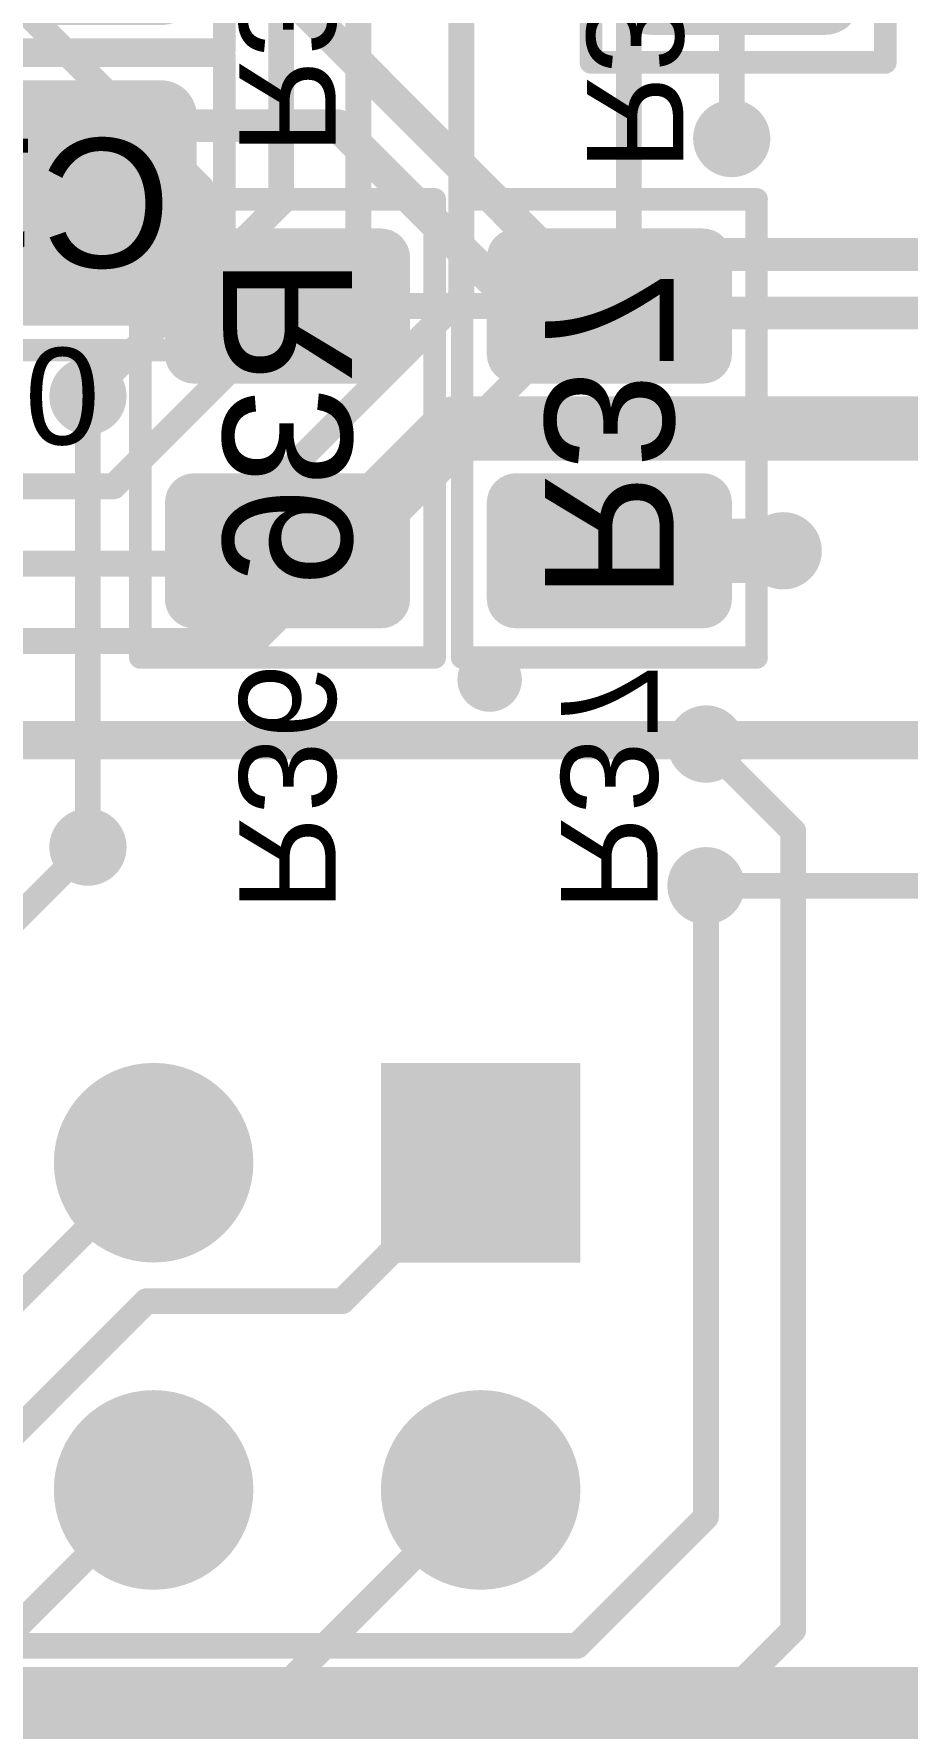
# Model space of a CAD drawing. Header units: inches. Extents: x -3 to 191, y -18 to 93.
# Drawn here: x 62.28 to 69.06, y 3.66 to 16.81 of the extents above; entities that cross this region are included whole.
import ezdxf

# ---------------------------------------------------------------- set-up
doc = ezdxf.new("R2010")
doc.units = ezdxf.units.IN
for name, color, linetype in [('Bottom Layer', 5, 'Continuous'), ('Bottom Overlay', 54, 'Continuous'), ('Bottom Paste', 16, 'Continuous'), ('Bottom Solder', 6, 'Continuous'), ('GND 1', 90, 'Continuous'), ('GND 2', 156, 'Continuous'), ('Mechanical 13', 56, 'Continuous'), ('Multi-Layer', 9, 'Continuous'), ('Pad Holes', 156, 'Continuous'), ('PWR', 16, 'Continuous'), ('Signal L4', 76, 'Continuous'), ('Top 3D Body', 56, 'Continuous'), ('Top Assembly', 216, 'Continuous'), ('Top Courtyard', 56, 'Continuous'), ('Top Layer', 1, 'Continuous'), ('Top Overlay', 2, 'Continuous'), ('Top Paste', 8, 'Continuous'), ('Top Solder', 216, 'Continuous'), ('Via Holes', 16, 'Continuous')]:
    doc.layers.add(name, color=color, linetype=linetype)
doc.styles.add('Arial', font='', dxfattribs={"height": 0.2})
doc.styles.get('Arial').set_extended_font_data('Arial')

# ---------------------------------------------------------------- blocks, each defined once
blk = doc.blocks.new('RES_0805_B_279')
at = {"layer": 'Bottom Layer'}
h = blk.add_hatch(color=5, dxfattribs=at)
edge = h.paths.add_edge_path()
edge.add_arc((-1.325, 0.725), 0.125, 90, 180)
edge.add_line((-1.45, 0.725), (-1.45, -0.725))
edge.add_arc((-1.325, -0.725), 0.125, 180, 270)
edge.add_line((-1.325, -0.85), (-0.575, -0.85))
edge.add_arc((-0.575, -0.725), 0.125, 270, 360)
edge.add_line((-0.45, -0.725), (-0.45, 0.725))
edge.add_arc((-0.575, 0.725), 0.125, 0, 90)
edge.add_line((-0.575, 0.85), (-1.325, 0.85))
h = blk.add_hatch(color=5, dxfattribs=at)
edge = h.paths.add_edge_path()
edge.add_arc((0.575, 0.725), 0.125, 90, 180)
edge.add_line((0.45, 0.725), (0.45, -0.725))
edge.add_arc((0.575, -0.725), 0.125, 180, 270)
edge.add_line((0.575, -0.85), (1.325, -0.85))
edge.add_arc((1.325, -0.725), 0.125, 270, 360)
edge.add_line((1.45, -0.725), (1.45, 0.725))
edge.add_arc((1.325, 0.725), 0.125, 0, 90)
edge.add_line((1.325, 0.85), (0.575, 0.85))
at = {"layer": 'Bottom Paste'}
h = blk.add_hatch(color=16, dxfattribs=at)
edge = h.paths.add_edge_path()
edge.add_arc((-1.325, 0.725), 0.125, 90, 180)
edge.add_line((-1.45, 0.725), (-1.45, -0.725))
edge.add_arc((-1.325, -0.725), 0.125, 180, 270)
edge.add_line((-1.325, -0.85), (-0.575, -0.85))
edge.add_arc((-0.575, -0.725), 0.125, 270, 360)
edge.add_line((-0.45, -0.725), (-0.45, 0.725))
edge.add_arc((-0.575, 0.725), 0.125, 0, 90)
edge.add_line((-0.575, 0.85), (-1.325, 0.85))
h = blk.add_hatch(color=16, dxfattribs=at)
edge = h.paths.add_edge_path()
edge.add_arc((0.575, 0.725), 0.125, 90, 180)
edge.add_line((0.45, 0.725), (0.45, -0.725))
edge.add_arc((0.575, -0.725), 0.125, 180, 270)
edge.add_line((0.575, -0.85), (1.325, -0.85))
edge.add_arc((1.325, -0.725), 0.125, 270, 360)
edge.add_line((1.45, -0.725), (1.45, 0.725))
edge.add_arc((1.325, 0.725), 0.125, 0, 90)
edge.add_line((1.325, 0.85), (0.575, 0.85))
at = {"layer": 'Bottom Solder'}
h = blk.add_hatch(color=6, dxfattribs=at)
edge = h.paths.add_edge_path()
edge.add_arc((-1.325, 0.725), 0.227, 90, 180)
edge.add_line((-1.552, 0.725), (-1.552, -0.725))
edge.add_arc((-1.325, -0.725), 0.227, 180, 270)
edge.add_line((-1.325, -0.952), (-0.575, -0.952))
edge.add_arc((-0.575, -0.725), 0.227, 270, 360)
edge.add_line((-0.348, -0.725), (-0.348, 0.725))
edge.add_arc((-0.575, 0.725), 0.227, 0, 90)
edge.add_line((-0.575, 0.952), (-1.325, 0.952))
h = blk.add_hatch(color=6, dxfattribs=at)
edge = h.paths.add_edge_path()
edge.add_arc((0.575, 0.725), 0.227, 90, 180)
edge.add_line((0.348, 0.725), (0.348, -0.725))
edge.add_arc((0.575, -0.725), 0.227, 180, 270)
edge.add_line((0.575, -0.952), (1.325, -0.952))
edge.add_arc((1.325, -0.725), 0.227, 270, 360)
edge.add_line((1.552, -0.725), (1.552, 0.725))
edge.add_arc((1.325, 0.725), 0.227, 0, 90)
edge.add_line((1.325, 0.952), (0.575, 0.952))
at = {"layer": 'Mechanical 13'}
for points in [[(-1.778, 1.143, 0.175, 0.175, 0), (-1.778, -1.143, 0.175, 0.175, 0)], [(-1.778, 1.143, 0.175, 0.175, 0), (1.778, 1.143, 0.175, 0.175, 0)], [(1.778, 1.143, 0.175, 0.175, 0), (1.778, -1.143, 0.175, 0.175, 0)], [(-1.778, -1.143, 0.175, 0.175, 0), (1.778, -1.143, 0.175, 0.175, 0)]]:
    blk.add_lwpolyline(points, format="xyseb", dxfattribs=at)
for points in [[(-1.822, 1.143, 0.0875, 0.0875, 1), (-1.734, 1.143, 0.0875, 0.0875, 1)], [(-1.822, 1.143, 0.0875, 0.0875, 1), (-1.734, 1.143, 0.0875, 0.0875, 1)], [(1.734, 1.143, 0.0875, 0.0875, 1), (1.822, 1.143, 0.0875, 0.0875, 1)], [(1.734, 1.143, 0.0875, 0.0875, 1), (1.822, 1.143, 0.0875, 0.0875, 1)], [(-1.822, -1.143, 0.0875, 0.0875, 1), (-1.734, -1.143, 0.0875, 0.0875, 1)], [(-1.822, -1.143, 0.0875, 0.0875, 1), (-1.734, -1.143, 0.0875, 0.0875, 1)], [(1.734, -1.143, 0.0875, 0.0875, 1), (1.822, -1.143, 0.0875, 0.0875, 1)], [(1.734, -1.143, 0.0875, 0.0875, 1), (1.822, -1.143, 0.0875, 0.0875, 1)]]:
    blk.add_lwpolyline(points, format="xyseb", close=True, dxfattribs=at)
at = {"layer": 'Mechanical 13', "style": 'Arial', "text_generation_flag": 2}
blk.add_text('R37', height=1, rotation=180, dxfattribs=at).set_placement((-1.333, 0.5))
blk = doc.blocks.new('RES_0805_B_280')
at = {"layer": 'Bottom Layer'}
h = blk.add_hatch(color=5, dxfattribs=at)
edge = h.paths.add_edge_path()
edge.add_arc((-1.325, 0.725), 0.125, 90, 180)
edge.add_line((-1.45, 0.725), (-1.45, -0.725))
edge.add_arc((-1.325, -0.725), 0.125, 180, 270)
edge.add_line((-1.325, -0.85), (-0.575, -0.85))
edge.add_arc((-0.575, -0.725), 0.125, 270, 360)
edge.add_line((-0.45, -0.725), (-0.45, 0.725))
edge.add_arc((-0.575, 0.725), 0.125, 0, 90)
edge.add_line((-0.575, 0.85), (-1.325, 0.85))
h = blk.add_hatch(color=5, dxfattribs=at)
edge = h.paths.add_edge_path()
edge.add_arc((0.575, 0.725), 0.125, 90, 180)
edge.add_line((0.45, 0.725), (0.45, -0.725))
edge.add_arc((0.575, -0.725), 0.125, 180, 270)
edge.add_line((0.575, -0.85), (1.325, -0.85))
edge.add_arc((1.325, -0.725), 0.125, 270, 360)
edge.add_line((1.45, -0.725), (1.45, 0.725))
edge.add_arc((1.325, 0.725), 0.125, 0, 90)
edge.add_line((1.325, 0.85), (0.575, 0.85))
at = {"layer": 'Bottom Paste'}
h = blk.add_hatch(color=16, dxfattribs=at)
edge = h.paths.add_edge_path()
edge.add_arc((-1.325, 0.725), 0.125, 90, 180)
edge.add_line((-1.45, 0.725), (-1.45, -0.725))
edge.add_arc((-1.325, -0.725), 0.125, 180, 270)
edge.add_line((-1.325, -0.85), (-0.575, -0.85))
edge.add_arc((-0.575, -0.725), 0.125, 270, 360)
edge.add_line((-0.45, -0.725), (-0.45, 0.725))
edge.add_arc((-0.575, 0.725), 0.125, 0, 90)
edge.add_line((-0.575, 0.85), (-1.325, 0.85))
h = blk.add_hatch(color=16, dxfattribs=at)
edge = h.paths.add_edge_path()
edge.add_arc((0.575, 0.725), 0.125, 90, 180)
edge.add_line((0.45, 0.725), (0.45, -0.725))
edge.add_arc((0.575, -0.725), 0.125, 180, 270)
edge.add_line((0.575, -0.85), (1.325, -0.85))
edge.add_arc((1.325, -0.725), 0.125, 270, 360)
edge.add_line((1.45, -0.725), (1.45, 0.725))
edge.add_arc((1.325, 0.725), 0.125, 0, 90)
edge.add_line((1.325, 0.85), (0.575, 0.85))
at = {"layer": 'Bottom Solder'}
h = blk.add_hatch(color=6, dxfattribs=at)
edge = h.paths.add_edge_path()
edge.add_arc((-1.325, 0.725), 0.227, 90, 180)
edge.add_line((-1.552, 0.725), (-1.552, -0.725))
edge.add_arc((-1.325, -0.725), 0.227, 180, 270)
edge.add_line((-1.325, -0.952), (-0.575, -0.952))
edge.add_arc((-0.575, -0.725), 0.227, 270, 360)
edge.add_line((-0.348, -0.725), (-0.348, 0.725))
edge.add_arc((-0.575, 0.725), 0.227, 0, 90)
edge.add_line((-0.575, 0.952), (-1.325, 0.952))
h = blk.add_hatch(color=6, dxfattribs=at)
edge = h.paths.add_edge_path()
edge.add_arc((0.575, 0.725), 0.227, 90, 180)
edge.add_line((0.348, 0.725), (0.348, -0.725))
edge.add_arc((0.575, -0.725), 0.227, 180, 270)
edge.add_line((0.575, -0.952), (1.325, -0.952))
edge.add_arc((1.325, -0.725), 0.227, 270, 360)
edge.add_line((1.552, -0.725), (1.552, 0.725))
edge.add_arc((1.325, 0.725), 0.227, 0, 90)
edge.add_line((1.325, 0.952), (0.575, 0.952))
at = {"layer": 'Mechanical 13'}
for points in [[(-1.778, -1.143, 0.175, 0.175, 0), (-1.778, 1.143, 0.175, 0.175, 0)], [(1.778, 1.143, 0.175, 0.175, 0), (-1.778, 1.143, 0.175, 0.175, 0)], [(1.778, -1.143, 0.175, 0.175, 0), (1.778, 1.143, 0.175, 0.175, 0)], [(1.778, -1.143, 0.175, 0.175, 0), (-1.778, -1.143, 0.175, 0.175, 0)]]:
    blk.add_lwpolyline(points, format="xyseb", dxfattribs=at)
for points in [[(-1.822, 1.143, 0.0875, 0.0875, 1), (-1.734, 1.143, 0.0875, 0.0875, 1)], [(-1.822, 1.143, 0.0875, 0.0875, 1), (-1.734, 1.143, 0.0875, 0.0875, 1)], [(1.734, 1.143, 0.0875, 0.0875, 1), (1.822, 1.143, 0.0875, 0.0875, 1)], [(1.734, 1.143, 0.0875, 0.0875, 1), (1.822, 1.143, 0.0875, 0.0875, 1)], [(-1.822, -1.143, 0.0875, 0.0875, 1), (-1.734, -1.143, 0.0875, 0.0875, 1)], [(-1.822, -1.143, 0.0875, 0.0875, 1), (-1.734, -1.143, 0.0875, 0.0875, 1)], [(1.734, -1.143, 0.0875, 0.0875, 1), (1.822, -1.143, 0.0875, 0.0875, 1)], [(1.734, -1.143, 0.0875, 0.0875, 1), (1.822, -1.143, 0.0875, 0.0875, 1)]]:
    blk.add_lwpolyline(points, format="xyseb", close=True, dxfattribs=at)
at = {"layer": 'Mechanical 13', "style": 'Arial', "text_generation_flag": 2}
blk.add_text('R36', height=1, rotation=-180, dxfattribs=at).set_placement((-1.333, 0.5))
blk = doc.blocks.new('FP_SBH11_PBPC_D08_ST_BK_MFG_319')
at = {"layer": 'Bottom Layer'}
h = blk.add_hatch(color=5, dxfattribs=at)
edge = h.paths.add_edge_path()
edge.add_arc((-8.89, 1.12), 0.775, 0, 360)
h = blk.add_hatch(color=5, dxfattribs=at)
edge = h.paths.add_edge_path()
edge.add_arc((-6.35, 1.12), 0.775, 0, 360)
blk.add_hatch(color=5, dxfattribs=at).paths.add_polyline_path([(-9.665, -0.645), (-8.115, -0.645), (-8.115, -2.195), (-9.665, -2.195)])
h = blk.add_hatch(color=5, dxfattribs=at)
edge = h.paths.add_edge_path()
edge.add_arc((-6.35, -1.42), 0.775, 0, 360)
at = {"layer": 'Bottom Solder'}
h = blk.add_hatch(color=6, dxfattribs=at)
edge = h.paths.add_edge_path()
edge.add_arc((-8.89, 1.12), 0.775, 0, 360)
h = blk.add_hatch(color=6, dxfattribs=at)
edge = h.paths.add_edge_path()
edge.add_arc((-6.35, 1.12), 0.775, 0, 360)
blk.add_hatch(color=6, dxfattribs=at).paths.add_polyline_path([(-9.665, -0.645), (-8.115, -0.645), (-8.115, -2.195), (-9.665, -2.195)])
h = blk.add_hatch(color=6, dxfattribs=at)
edge = h.paths.add_edge_path()
edge.add_arc((-6.35, -1.42), 0.775, 0, 360)
at = {"layer": 'GND 1'}
h = blk.add_hatch(color=90, dxfattribs=at)
edge = h.paths.add_edge_path()
edge.add_arc((-8.89, 1.12), 0.775, 0, 360)
h = blk.add_hatch(color=90, dxfattribs=at)
edge = h.paths.add_edge_path()
edge.add_arc((-6.35, 1.12), 0.775, 0, 360)
blk.add_hatch(color=90, dxfattribs=at).paths.add_polyline_path([(-9.665, -0.645), (-8.115, -0.645), (-8.115, -2.195), (-9.665, -2.195)])
h = blk.add_hatch(color=90, dxfattribs=at)
edge = h.paths.add_edge_path()
edge.add_arc((-6.35, -1.42), 0.775, 0, 360)
at = {"layer": 'GND 2'}
h = blk.add_hatch(color=156, dxfattribs=at)
edge = h.paths.add_edge_path()
edge.add_arc((-8.89, 1.12), 0.775, 0, 360)
h = blk.add_hatch(color=156, dxfattribs=at)
edge = h.paths.add_edge_path()
edge.add_arc((-6.35, 1.12), 0.775, 0, 360)
blk.add_hatch(color=156, dxfattribs=at).paths.add_polyline_path([(-9.665, -0.645), (-8.115, -0.645), (-8.115, -2.195), (-9.665, -2.195)])
h = blk.add_hatch(color=156, dxfattribs=at)
edge = h.paths.add_edge_path()
edge.add_arc((-6.35, -1.42), 0.775, 0, 360)
at = {"layer": 'Multi-Layer'}
h = blk.add_hatch(color=9, dxfattribs=at)
edge = h.paths.add_edge_path()
edge.add_arc((-8.89, 1.12), 0.775, 0, 360)
h = blk.add_hatch(color=9, dxfattribs=at)
edge = h.paths.add_edge_path()
edge.add_arc((-6.35, 1.12), 0.775, 0, 360)
blk.add_hatch(color=9, dxfattribs=at).paths.add_polyline_path([(-9.665, -0.645), (-8.115, -0.645), (-8.115, -2.195), (-9.665, -2.195)])
h = blk.add_hatch(color=9, dxfattribs=at)
edge = h.paths.add_edge_path()
edge.add_arc((-6.35, -1.42), 0.775, 0, 360)
at = {"layer": 'Pad Holes'}
h = blk.add_hatch(color=7, dxfattribs=at)
edge = h.paths.add_edge_path()
edge.add_arc((-8.89, 1.12), 0.5, 0, 360)
h = blk.add_hatch(color=7, dxfattribs=at)
edge = h.paths.add_edge_path()
edge.add_arc((-6.35, 1.12), 0.5, 0, 360)
h = blk.add_hatch(color=7, dxfattribs=at)
edge = h.paths.add_edge_path()
edge.add_arc((-8.89, -1.42), 0.5, 0, 360)
h = blk.add_hatch(color=7, dxfattribs=at)
edge = h.paths.add_edge_path()
edge.add_arc((-6.35, -1.42), 0.5, 0, 360)
at = {"layer": 'PWR'}
h = blk.add_hatch(color=16, dxfattribs=at)
edge = h.paths.add_edge_path()
edge.add_arc((-8.89, 1.12), 0.775, 0, 360)
h = blk.add_hatch(color=16, dxfattribs=at)
edge = h.paths.add_edge_path()
edge.add_arc((-6.35, 1.12), 0.775, 0, 360)
blk.add_hatch(color=16, dxfattribs=at).paths.add_polyline_path([(-9.665, -0.645), (-8.115, -0.645), (-8.115, -2.195), (-9.665, -2.195)])
h = blk.add_hatch(color=16, dxfattribs=at)
edge = h.paths.add_edge_path()
edge.add_arc((-6.35, -1.42), 0.775, 0, 360)
at = {"layer": 'Signal L4'}
h = blk.add_hatch(color=76, dxfattribs=at)
edge = h.paths.add_edge_path()
edge.add_arc((-8.89, 1.12), 0.775, 0, 360)
h = blk.add_hatch(color=76, dxfattribs=at)
edge = h.paths.add_edge_path()
edge.add_arc((-6.35, 1.12), 0.775, 0, 360)
blk.add_hatch(color=76, dxfattribs=at).paths.add_polyline_path([(-9.665, -0.645), (-8.115, -0.645), (-8.115, -2.195), (-9.665, -2.195)])
h = blk.add_hatch(color=76, dxfattribs=at)
edge = h.paths.add_edge_path()
edge.add_arc((-6.35, -1.42), 0.775, 0, 360)
at = {"layer": 'Top Layer'}
h = blk.add_hatch(color=1, dxfattribs=at)
edge = h.paths.add_edge_path()
edge.add_arc((-8.89, 1.12), 0.775, 0, 360)
h = blk.add_hatch(color=1, dxfattribs=at)
edge = h.paths.add_edge_path()
edge.add_arc((-6.35, 1.12), 0.775, 0, 360)
blk.add_hatch(color=1, dxfattribs=at).paths.add_polyline_path([(-9.665, -0.645), (-8.115, -0.645), (-8.115, -2.195), (-9.665, -2.195)])
h = blk.add_hatch(color=1, dxfattribs=at)
edge = h.paths.add_edge_path()
edge.add_arc((-6.35, -1.42), 0.775, 0, 360)
at = {"layer": 'Top Solder'}
h = blk.add_hatch(color=216, dxfattribs=at)
edge = h.paths.add_edge_path()
edge.add_arc((-8.89, 1.12), 0.775, 0, 360)
h = blk.add_hatch(color=216, dxfattribs=at)
edge = h.paths.add_edge_path()
edge.add_arc((-6.35, 1.12), 0.775, 0, 360)
blk.add_hatch(color=216, dxfattribs=at).paths.add_polyline_path([(-9.665, -0.645), (-8.115, -0.645), (-8.115, -2.195), (-9.665, -2.195)])
h = blk.add_hatch(color=216, dxfattribs=at)
edge = h.paths.add_edge_path()
edge.add_arc((-6.35, -1.42), 0.775, 0, 360)
at = {"layer": 'Top 3D Body'}
blk.add_lwpolyline([(14.01, -4.65, 0.2, 0.2, 0), (-14.01, -4.65, 0.2, 0.2, 0)], format="xyseb", dxfattribs=at)
at = {"layer": 'Top Assembly'}
blk.add_lwpolyline([(14.11, -4.75, 0.2, 0.2, 0), (-14.11, -4.75, 0.2, 0.2, 0)], format="xyseb", dxfattribs=at)
at = {"layer": 'Top Courtyard'}
blk.add_lwpolyline([(14.11, -4.75, 0.2, 0.2, 0), (-14.11, -4.75, 0.2, 0.2, 0)], format="xyseb", dxfattribs=at)
at = {"layer": 'Top Overlay'}
blk.add_lwpolyline([(14.01, -4.65, 0.2, 0.2, 0), (-14.01, -4.65, 0.2, 0.2, 0)], format="xyseb", dxfattribs=at)
for points in [[(-8.835, -5.17, 0.25, 0.25, 1), (-9.085, -5.17, 0.25, 0.25, 1)], [(-9.148, -5.17, 0.125, 0.125, 1), (-9.023, -5.17, 0.125, 0.125, 1)], [(-8.897, -5.17, 0.125, 0.125, 1), (-8.772, -5.17, 0.125, 0.125, 1)]]:
    blk.add_lwpolyline(points, format="xyseb", close=True, dxfattribs=at)
blk = doc.blocks.new('CAP_0805_358')
at = {"layer": 'Top Layer'}
h = blk.add_hatch(color=1, dxfattribs=at)
edge = h.paths.add_edge_path()
edge.add_arc((-1.668, 0.675), 0.175, 90, 180)
edge.add_line((-1.843, 0.675), (-1.843, -0.675))
edge.add_arc((-1.668, -0.675), 0.175, 180, 270)
edge.add_line((-1.668, -0.85), (-0.618, -0.85))
edge.add_arc((-0.618, -0.675), 0.175, 270, 360)
edge.add_line((-0.443, -0.675), (-0.443, 0.675))
edge.add_arc((-0.618, 0.675), 0.175, 0, 90)
edge.add_line((-0.618, 0.85), (-1.668, 0.85))
h = blk.add_hatch(color=1, dxfattribs=at)
edge = h.paths.add_edge_path()
edge.add_arc((0.618, 0.675), 0.175, 90, 180)
edge.add_line((0.443, 0.675), (0.443, -0.675))
edge.add_arc((0.618, -0.675), 0.175, 180, 270)
edge.add_line((0.618, -0.85), (1.668, -0.85))
edge.add_arc((1.668, -0.675), 0.175, 270, 360)
edge.add_line((1.843, -0.675), (1.843, 0.675))
edge.add_arc((1.668, 0.675), 0.175, 0, 90)
edge.add_line((1.668, 0.85), (0.618, 0.85))
at = {"layer": 'Top Paste'}
h = blk.add_hatch(color=8, dxfattribs=at)
edge = h.paths.add_edge_path()
edge.add_arc((-1.668, 0.675), 0.175, 90, 180)
edge.add_line((-1.843, 0.675), (-1.843, -0.675))
edge.add_arc((-1.668, -0.675), 0.175, 180, 270)
edge.add_line((-1.668, -0.85), (-0.618, -0.85))
edge.add_arc((-0.618, -0.675), 0.175, 270, 360)
edge.add_line((-0.443, -0.675), (-0.443, 0.675))
edge.add_arc((-0.618, 0.675), 0.175, 0, 90)
edge.add_line((-0.618, 0.85), (-1.668, 0.85))
h = blk.add_hatch(color=8, dxfattribs=at)
edge = h.paths.add_edge_path()
edge.add_arc((0.618, 0.675), 0.175, 90, 180)
edge.add_line((0.443, 0.675), (0.443, -0.675))
edge.add_arc((0.618, -0.675), 0.175, 180, 270)
edge.add_line((0.618, -0.85), (1.668, -0.85))
edge.add_arc((1.668, -0.675), 0.175, 270, 360)
edge.add_line((1.843, -0.675), (1.843, 0.675))
edge.add_arc((1.668, 0.675), 0.175, 0, 90)
edge.add_line((1.668, 0.85), (0.618, 0.85))
at = {"layer": 'Top Solder'}
h = blk.add_hatch(color=216, dxfattribs=at)
edge = h.paths.add_edge_path()
edge.add_arc((-1.668, 0.675), 0.277, 90, 180)
edge.add_line((-1.945, 0.675), (-1.945, -0.675))
edge.add_arc((-1.668, -0.675), 0.277, 180, 270)
edge.add_line((-1.668, -0.952), (-0.618, -0.952))
edge.add_arc((-0.618, -0.675), 0.277, 270, 360)
edge.add_line((-0.341, -0.675), (-0.341, 0.675))
edge.add_arc((-0.618, 0.675), 0.277, 0, 90)
edge.add_line((-0.618, 0.952), (-1.668, 0.952))
h = blk.add_hatch(color=216, dxfattribs=at)
edge = h.paths.add_edge_path()
edge.add_arc((0.618, 0.675), 0.277, 90, 180)
edge.add_line((0.341, 0.675), (0.341, -0.675))
edge.add_arc((0.618, -0.675), 0.277, 180, 270)
edge.add_line((0.618, -0.952), (1.668, -0.952))
edge.add_arc((1.668, -0.675), 0.277, 270, 360)
edge.add_line((1.945, -0.675), (1.945, 0.675))
edge.add_arc((1.668, 0.675), 0.277, 0, 90)
edge.add_line((1.668, 0.952), (0.618, 0.952))
at = {"layer": 'Mechanical 13'}
for points in [[(-2.159, 1.143, 0.175, 0.175, 0), (-2.159, -1.143, 0.175, 0.175, 0)], [(2.159, 1.143, 0.175, 0.175, 0), (-2.159, 1.143, 0.175, 0.175, 0)], [(2.159, 1.143, 0.175, 0.175, 0), (2.159, -1.143, 0.175, 0.175, 0)], [(2.159, -1.143, 0.175, 0.175, 0), (-2.159, -1.143, 0.175, 0.175, 0)]]:
    blk.add_lwpolyline(points, format="xyseb", dxfattribs=at)
for points in [[(-2.203, 1.143, 0.0875, 0.0875, 1), (-2.115, 1.143, 0.0875, 0.0875, 1)], [(-2.203, 1.143, 0.0875, 0.0875, 1), (-2.115, 1.143, 0.0875, 0.0875, 1)], [(2.115, 1.143, 0.0875, 0.0875, 1), (2.203, 1.143, 0.0875, 0.0875, 1)], [(2.115, 1.143, 0.0875, 0.0875, 1), (2.203, 1.143, 0.0875, 0.0875, 1)], [(-2.203, -1.143, 0.0875, 0.0875, 1), (-2.115, -1.143, 0.0875, 0.0875, 1)], [(-2.203, -1.143, 0.0875, 0.0875, 1), (-2.115, -1.143, 0.0875, 0.0875, 1)], [(2.115, -1.143, 0.0875, 0.0875, 1), (2.203, -1.143, 0.0875, 0.0875, 1)], [(2.115, -1.143, 0.0875, 0.0875, 1), (2.203, -1.143, 0.0875, 0.0875, 1)]]:
    blk.add_lwpolyline(points, format="xyseb", close=True, dxfattribs=at)
at = {"layer": 'Mechanical 13', "style": 'Arial'}
blk.add_text('C170', height=1, dxfattribs=at).set_placement((-1.749, -0.5))
blk = doc.blocks.new('CAP_0805_359')
at = {"layer": 'Top Layer'}
h = blk.add_hatch(color=1, dxfattribs=at)
edge = h.paths.add_edge_path()
edge.add_arc((-1.668, 0.675), 0.175, 90, 180)
edge.add_line((-1.843, 0.675), (-1.843, -0.675))
edge.add_arc((-1.668, -0.675), 0.175, 180, 270)
edge.add_line((-1.668, -0.85), (-0.618, -0.85))
edge.add_arc((-0.618, -0.675), 0.175, 270, 360)
edge.add_line((-0.443, -0.675), (-0.443, 0.675))
edge.add_arc((-0.618, 0.675), 0.175, 0, 90)
edge.add_line((-0.618, 0.85), (-1.668, 0.85))
h = blk.add_hatch(color=1, dxfattribs=at)
edge = h.paths.add_edge_path()
edge.add_arc((0.618, 0.675), 0.175, 90, 180)
edge.add_line((0.443, 0.675), (0.443, -0.675))
edge.add_arc((0.618, -0.675), 0.175, 180, 270)
edge.add_line((0.618, -0.85), (1.668, -0.85))
edge.add_arc((1.668, -0.675), 0.175, 270, 360)
edge.add_line((1.843, -0.675), (1.843, 0.675))
edge.add_arc((1.668, 0.675), 0.175, 0, 90)
edge.add_line((1.668, 0.85), (0.618, 0.85))
at = {"layer": 'Top Paste'}
h = blk.add_hatch(color=8, dxfattribs=at)
edge = h.paths.add_edge_path()
edge.add_arc((-1.668, 0.675), 0.175, 90, 180)
edge.add_line((-1.843, 0.675), (-1.843, -0.675))
edge.add_arc((-1.668, -0.675), 0.175, 180, 270)
edge.add_line((-1.668, -0.85), (-0.618, -0.85))
edge.add_arc((-0.618, -0.675), 0.175, 270, 360)
edge.add_line((-0.443, -0.675), (-0.443, 0.675))
edge.add_arc((-0.618, 0.675), 0.175, 0, 90)
edge.add_line((-0.618, 0.85), (-1.668, 0.85))
h = blk.add_hatch(color=8, dxfattribs=at)
edge = h.paths.add_edge_path()
edge.add_arc((0.618, 0.675), 0.175, 90, 180)
edge.add_line((0.443, 0.675), (0.443, -0.675))
edge.add_arc((0.618, -0.675), 0.175, 180, 270)
edge.add_line((0.618, -0.85), (1.668, -0.85))
edge.add_arc((1.668, -0.675), 0.175, 270, 360)
edge.add_line((1.843, -0.675), (1.843, 0.675))
edge.add_arc((1.668, 0.675), 0.175, 0, 90)
edge.add_line((1.668, 0.85), (0.618, 0.85))
at = {"layer": 'Top Solder'}
h = blk.add_hatch(color=216, dxfattribs=at)
edge = h.paths.add_edge_path()
edge.add_arc((-1.668, 0.675), 0.277, 90, 180)
edge.add_line((-1.945, 0.675), (-1.945, -0.675))
edge.add_arc((-1.668, -0.675), 0.277, 180, 270)
edge.add_line((-1.668, -0.952), (-0.618, -0.952))
edge.add_arc((-0.618, -0.675), 0.277, 270, 360)
edge.add_line((-0.341, -0.675), (-0.341, 0.675))
edge.add_arc((-0.618, 0.675), 0.277, 0, 90)
edge.add_line((-0.618, 0.952), (-1.668, 0.952))
h = blk.add_hatch(color=216, dxfattribs=at)
edge = h.paths.add_edge_path()
edge.add_arc((0.618, 0.675), 0.277, 90, 180)
edge.add_line((0.341, 0.675), (0.341, -0.675))
edge.add_arc((0.618, -0.675), 0.277, 180, 270)
edge.add_line((0.618, -0.952), (1.668, -0.952))
edge.add_arc((1.668, -0.675), 0.277, 270, 360)
edge.add_line((1.945, -0.675), (1.945, 0.675))
edge.add_arc((1.668, 0.675), 0.277, 0, 90)
edge.add_line((1.668, 0.952), (0.618, 0.952))
at = {"layer": 'Mechanical 13'}
for points in [[(-2.159, 1.143, 0.175, 0.175, 0), (-2.159, -1.143, 0.175, 0.175, 0)], [(2.159, 1.143, 0.175, 0.175, 0), (-2.159, 1.143, 0.175, 0.175, 0)], [(2.159, 1.143, 0.175, 0.175, 0), (2.159, -1.143, 0.175, 0.175, 0)], [(2.159, -1.143, 0.175, 0.175, 0), (-2.159, -1.143, 0.175, 0.175, 0)]]:
    blk.add_lwpolyline(points, format="xyseb", dxfattribs=at)
for points in [[(-2.203, 1.143, 0.0875, 0.0875, 1), (-2.115, 1.143, 0.0875, 0.0875, 1)], [(-2.203, 1.143, 0.0875, 0.0875, 1), (-2.115, 1.143, 0.0875, 0.0875, 1)], [(2.115, 1.143, 0.0875, 0.0875, 1), (2.203, 1.143, 0.0875, 0.0875, 1)], [(2.115, 1.143, 0.0875, 0.0875, 1), (2.203, 1.143, 0.0875, 0.0875, 1)], [(-2.203, -1.143, 0.0875, 0.0875, 1), (-2.115, -1.143, 0.0875, 0.0875, 1)], [(-2.203, -1.143, 0.0875, 0.0875, 1), (-2.115, -1.143, 0.0875, 0.0875, 1)], [(2.115, -1.143, 0.0875, 0.0875, 1), (2.203, -1.143, 0.0875, 0.0875, 1)], [(2.115, -1.143, 0.0875, 0.0875, 1), (2.203, -1.143, 0.0875, 0.0875, 1)]]:
    blk.add_lwpolyline(points, format="xyseb", close=True, dxfattribs=at)
at = {"layer": 'Mechanical 13', "style": 'Arial'}
blk.add_text('C169', height=1, dxfattribs=at).set_placement((-1.749, -0.5))
blk = doc.blocks.new('CAP_0805_364')
at = {"layer": 'Top Layer'}
h = blk.add_hatch(color=1, dxfattribs=at)
edge = h.paths.add_edge_path()
edge.add_arc((-1.668, 0.675), 0.175, 90, 180)
edge.add_line((-1.843, 0.675), (-1.843, -0.675))
edge.add_arc((-1.668, -0.675), 0.175, 180, 270)
edge.add_line((-1.668, -0.85), (-0.618, -0.85))
edge.add_arc((-0.618, -0.675), 0.175, 270, 360)
edge.add_line((-0.443, -0.675), (-0.443, 0.675))
edge.add_arc((-0.618, 0.675), 0.175, 0, 90)
edge.add_line((-0.618, 0.85), (-1.668, 0.85))
h = blk.add_hatch(color=1, dxfattribs=at)
edge = h.paths.add_edge_path()
edge.add_arc((0.618, 0.675), 0.175, 90, 180)
edge.add_line((0.443, 0.675), (0.443, -0.675))
edge.add_arc((0.618, -0.675), 0.175, 180, 270)
edge.add_line((0.618, -0.85), (1.668, -0.85))
edge.add_arc((1.668, -0.675), 0.175, 270, 360)
edge.add_line((1.843, -0.675), (1.843, 0.675))
edge.add_arc((1.668, 0.675), 0.175, 0, 90)
edge.add_line((1.668, 0.85), (0.618, 0.85))
at = {"layer": 'Top Paste'}
h = blk.add_hatch(color=8, dxfattribs=at)
edge = h.paths.add_edge_path()
edge.add_arc((-1.668, 0.675), 0.175, 90, 180)
edge.add_line((-1.843, 0.675), (-1.843, -0.675))
edge.add_arc((-1.668, -0.675), 0.175, 180, 270)
edge.add_line((-1.668, -0.85), (-0.618, -0.85))
edge.add_arc((-0.618, -0.675), 0.175, 270, 360)
edge.add_line((-0.443, -0.675), (-0.443, 0.675))
edge.add_arc((-0.618, 0.675), 0.175, 0, 90)
edge.add_line((-0.618, 0.85), (-1.668, 0.85))
h = blk.add_hatch(color=8, dxfattribs=at)
edge = h.paths.add_edge_path()
edge.add_arc((0.618, 0.675), 0.175, 90, 180)
edge.add_line((0.443, 0.675), (0.443, -0.675))
edge.add_arc((0.618, -0.675), 0.175, 180, 270)
edge.add_line((0.618, -0.85), (1.668, -0.85))
edge.add_arc((1.668, -0.675), 0.175, 270, 360)
edge.add_line((1.843, -0.675), (1.843, 0.675))
edge.add_arc((1.668, 0.675), 0.175, 0, 90)
edge.add_line((1.668, 0.85), (0.618, 0.85))
at = {"layer": 'Top Solder'}
h = blk.add_hatch(color=216, dxfattribs=at)
edge = h.paths.add_edge_path()
edge.add_arc((-1.668, 0.675), 0.277, 90, 180)
edge.add_line((-1.945, 0.675), (-1.945, -0.675))
edge.add_arc((-1.668, -0.675), 0.277, 180, 270)
edge.add_line((-1.668, -0.952), (-0.618, -0.952))
edge.add_arc((-0.618, -0.675), 0.277, 270, 360)
edge.add_line((-0.341, -0.675), (-0.341, 0.675))
edge.add_arc((-0.618, 0.675), 0.277, 0, 90)
edge.add_line((-0.618, 0.952), (-1.668, 0.952))
h = blk.add_hatch(color=216, dxfattribs=at)
edge = h.paths.add_edge_path()
edge.add_arc((0.618, 0.675), 0.277, 90, 180)
edge.add_line((0.341, 0.675), (0.341, -0.675))
edge.add_arc((0.618, -0.675), 0.277, 180, 270)
edge.add_line((0.618, -0.952), (1.668, -0.952))
edge.add_arc((1.668, -0.675), 0.277, 270, 360)
edge.add_line((1.945, -0.675), (1.945, 0.675))
edge.add_arc((1.668, 0.675), 0.277, 0, 90)
edge.add_line((1.668, 0.952), (0.618, 0.952))
at = {"layer": 'Mechanical 13'}
for points in [[(-2.159, 1.143, 0.175, 0.175, 0), (-2.159, -1.143, 0.175, 0.175, 0)], [(-2.159, 1.143, 0.175, 0.175, 0), (2.159, 1.143, 0.175, 0.175, 0)], [(2.159, 1.143, 0.175, 0.175, 0), (2.159, -1.143, 0.175, 0.175, 0)], [(-2.159, -1.143, 0.175, 0.175, 0), (2.159, -1.143, 0.175, 0.175, 0)]]:
    blk.add_lwpolyline(points, format="xyseb", dxfattribs=at)
for points in [[(-2.203, 1.143, 0.0875, 0.0875, 1), (-2.115, 1.143, 0.0875, 0.0875, 1)], [(-2.203, 1.143, 0.0875, 0.0875, 1), (-2.115, 1.143, 0.0875, 0.0875, 1)], [(2.115, 1.143, 0.0875, 0.0875, 1), (2.203, 1.143, 0.0875, 0.0875, 1)], [(2.115, 1.143, 0.0875, 0.0875, 1), (2.203, 1.143, 0.0875, 0.0875, 1)], [(-2.203, -1.143, 0.0875, 0.0875, 1), (-2.115, -1.143, 0.0875, 0.0875, 1)], [(-2.203, -1.143, 0.0875, 0.0875, 1), (-2.115, -1.143, 0.0875, 0.0875, 1)], [(2.115, -1.143, 0.0875, 0.0875, 1), (2.203, -1.143, 0.0875, 0.0875, 1)], [(2.115, -1.143, 0.0875, 0.0875, 1), (2.203, -1.143, 0.0875, 0.0875, 1)]]:
    blk.add_lwpolyline(points, format="xyseb", close=True, dxfattribs=at)
at = {"layer": 'Mechanical 13', "style": 'Arial'}
blk.add_text('C164', height=1, dxfattribs=at).set_placement((-1.749, -0.5))

msp = doc.modelspace()

# ---------------------------------------------------------------- hatches: boundary and pattern name
at = {"layer": 'Bottom Layer'}
h = msp.add_hatch(color=5, dxfattribs=at)
edge = h.paths.add_edge_path()
edge.add_arc((67.7, 16), 0.3, 0, 360)
h = msp.add_hatch(color=5, dxfattribs=at)
edge = h.paths.add_edge_path()
edge.add_arc((62.7, 14), 0.3, 0, 360)
h = msp.add_hatch(color=5, dxfattribs=at)
edge = h.paths.add_edge_path()
edge.add_arc((68.1, 12.8), 0.3, 0, 360)
h = msp.add_hatch(color=5, dxfattribs=at)
edge = h.paths.add_edge_path()
edge.add_arc((67.5, 11.3), 0.3, 0, 360)
h = msp.add_hatch(color=5, dxfattribs=at)
edge = h.paths.add_edge_path()
edge.add_arc((62.7, 10.5), 0.3, 0, 360)
h = msp.add_hatch(color=5, dxfattribs=at)
edge = h.paths.add_edge_path()
edge.add_arc((67.5, 10.2), 0.3, 0, 360)
at = {"layer": 'GND 1'}
h = msp.add_hatch(color=90, dxfattribs=at)
edge = h.paths.add_edge_path()
edge.add_arc((67.7, 16), 0.3, 0, 360)
h = msp.add_hatch(color=90, dxfattribs=at)
edge = h.paths.add_edge_path()
edge.add_arc((62.7, 14), 0.3, 0, 360)
h = msp.add_hatch(color=90, dxfattribs=at)
edge = h.paths.add_edge_path()
edge.add_arc((68.1, 12.8), 0.3, 0, 360)
h = msp.add_hatch(color=90, dxfattribs=at)
edge = h.paths.add_edge_path()
edge.add_arc((67.5, 11.3), 0.3, 0, 360)
h = msp.add_hatch(color=90, dxfattribs=at)
edge = h.paths.add_edge_path()
edge.add_arc((62.7, 10.5), 0.3, 0, 360)
h = msp.add_hatch(color=90, dxfattribs=at)
edge = h.paths.add_edge_path()
edge.add_arc((67.5, 10.2), 0.3, 0, 360)
at = {"layer": 'GND 2'}
h = msp.add_hatch(color=156, dxfattribs=at)
edge = h.paths.add_edge_path()
edge.add_arc((67.7, 16), 0.3, 0, 360)
h = msp.add_hatch(color=156, dxfattribs=at)
edge = h.paths.add_edge_path()
edge.add_arc((62.7, 14), 0.3, 0, 360)
h = msp.add_hatch(color=156, dxfattribs=at)
edge = h.paths.add_edge_path()
edge.add_arc((68.1, 12.8), 0.3, 0, 360)
h = msp.add_hatch(color=156, dxfattribs=at)
edge = h.paths.add_edge_path()
edge.add_arc((67.5, 11.3), 0.3, 0, 360)
h = msp.add_hatch(color=156, dxfattribs=at)
edge = h.paths.add_edge_path()
edge.add_arc((62.7, 10.5), 0.3, 0, 360)
h = msp.add_hatch(color=156, dxfattribs=at)
edge = h.paths.add_edge_path()
edge.add_arc((67.5, 10.2), 0.3, 0, 360)
at = {"layer": 'PWR'}
h = msp.add_hatch(color=16, dxfattribs=at)
edge = h.paths.add_edge_path()
edge.add_arc((67.7, 16), 0.3, 0, 360)
h = msp.add_hatch(color=16, dxfattribs=at)
edge = h.paths.add_edge_path()
edge.add_arc((62.7, 14), 0.3, 0, 360)
h = msp.add_hatch(color=16, dxfattribs=at)
edge = h.paths.add_edge_path()
edge.add_arc((68.1, 12.8), 0.3, 0, 360)
h = msp.add_hatch(color=16, dxfattribs=at)
edge = h.paths.add_edge_path()
edge.add_arc((67.5, 11.3), 0.3, 0, 360)
h = msp.add_hatch(color=16, dxfattribs=at)
edge = h.paths.add_edge_path()
edge.add_arc((62.7, 10.5), 0.3, 0, 360)
h = msp.add_hatch(color=16, dxfattribs=at)
edge = h.paths.add_edge_path()
edge.add_arc((67.5, 10.2), 0.3, 0, 360)
at = {"layer": 'Signal L4'}
h = msp.add_hatch(color=76, dxfattribs=at)
edge = h.paths.add_edge_path()
edge.add_arc((67.7, 16), 0.3, 0, 360)
h = msp.add_hatch(color=76, dxfattribs=at)
edge = h.paths.add_edge_path()
edge.add_arc((62.7, 14), 0.3, 0, 360)
h = msp.add_hatch(color=76, dxfattribs=at)
edge = h.paths.add_edge_path()
edge.add_arc((68.1, 12.8), 0.3, 0, 360)
h = msp.add_hatch(color=76, dxfattribs=at)
edge = h.paths.add_edge_path()
edge.add_arc((67.5, 11.3), 0.3, 0, 360)
h = msp.add_hatch(color=76, dxfattribs=at)
edge = h.paths.add_edge_path()
edge.add_arc((62.7, 10.5), 0.3, 0, 360)
h = msp.add_hatch(color=76, dxfattribs=at)
edge = h.paths.add_edge_path()
edge.add_arc((67.5, 10.2), 0.3, 0, 360)
at = {"layer": 'Top Layer'}
h = msp.add_hatch(color=1, dxfattribs=at)
edge = h.paths.add_edge_path()
edge.add_arc((67.7, 16), 0.3, 0, 360)
h = msp.add_hatch(color=1, dxfattribs=at)
edge = h.paths.add_edge_path()
edge.add_arc((62.7, 14), 0.3, 0, 360)
h = msp.add_hatch(color=1, dxfattribs=at)
edge = h.paths.add_edge_path()
edge.add_arc((68.1, 12.8), 0.3, 0, 360)
h = msp.add_hatch(color=1, dxfattribs=at)
edge = h.paths.add_edge_path()
edge.add_arc((67.5, 11.3), 0.3, 0, 360)
h = msp.add_hatch(color=1, dxfattribs=at)
edge = h.paths.add_edge_path()
edge.add_arc((62.7, 10.5), 0.3, 0, 360)
h = msp.add_hatch(color=1, dxfattribs=at)
edge = h.paths.add_edge_path()
edge.add_arc((67.5, 10.2), 0.3, 0, 360)
at = {"layer": 'Via Holes'}
h = msp.add_hatch(color=7, dxfattribs=at)
edge = h.paths.add_edge_path()
edge.add_arc((67.7, 16), 0.15, 0, 360)
h = msp.add_hatch(color=7, dxfattribs=at)
edge = h.paths.add_edge_path()
edge.add_arc((62.7, 14), 0.15, 0, 360)
h = msp.add_hatch(color=7, dxfattribs=at)
edge = h.paths.add_edge_path()
edge.add_arc((68.1, 12.8), 0.15, 0, 360)
h = msp.add_hatch(color=7, dxfattribs=at)
edge = h.paths.add_edge_path()
edge.add_arc((67.5, 11.3), 0.15, 0, 360)
h = msp.add_hatch(color=7, dxfattribs=at)
edge = h.paths.add_edge_path()
edge.add_arc((62.7, 10.5), 0.15, 0, 360)
h = msp.add_hatch(color=7, dxfattribs=at)
edge = h.paths.add_edge_path()
edge.add_arc((67.5, 10.2), 0.15, 0, 360)

# ---------------------------------------------------------------- linework, layer by layer
at = {"layer": 'Bottom Layer'}
for points in [[(59.675, 19.525, 0.2, 0.2, 0), (63.577, 15.623, 0.2, 0.2, 0)], [(63.577, 15.12, 0.2, 0.2, 0), (63.577, 15.623, 0.2, 0.2, 0)], [(63.577, 15.12, 0.2, 0.2, 0), (63.998, 14.7, 0.2, 0.2, 0)], [(63.998, 14.7, 0.2, 0.2, 0), (66.75, 14.7, 0.2, 0.2, 0)], [(64.6, 12.8, 0.5, 0.5, 0), (65.55, 13.75, 0.5, 0.5, 0)], [(65.55, 13.75, 0.5, 0.5, 0), (70.95, 13.75, 0.5, 0.5, 0)], [(64.25, 12.8, 0.5, 0.5, 0), (64.6, 12.8, 0.5, 0.5, 0)], [(66.75, 12.8, 0.5, 0.5, 0), (68.1, 12.8, 0.5, 0.5, 0)], [(66.75, 12.8, 0.5, 0.5, 0), (66.75, 12.8, 0.5, 0.5, 0)], [(68.1, 12.8, 0.5, 0.5, 0), (68.1, 12.8, 0.5, 0.5, 0)], [(66.75, 12.8, 0.2, 0.2, 0), (66.75, 12.8, 0.2, 0.2, 0)], [(67.5, 11.3, 0.2, 0.2, 0), (70.844, 11.3, 0.2, 0.2, 0)], [(67.5, 10.2, 0.2, 0.2, 0), (71.3, 10.2, 0.2, 0.2, 0)], [(44.536, 4.035, 0.2, 0.2, 0), (111.235, 4.035, 0.2, 0.2, 0)]]:
    msp.add_lwpolyline(points, format="xyseb", dxfattribs=at)
for points in [[(63.527, 15.623, 0.1, 0.1, 1), (63.627, 15.623, 0.1, 0.1, 1)], [(63.527, 15.623, 0.1, 0.1, 1), (63.627, 15.623, 0.1, 0.1, 1)], [(63.527, 15.12, 0.1, 0.1, 1), (63.627, 15.12, 0.1, 0.1, 1)], [(63.527, 15.12, 0.1, 0.1, 1), (63.627, 15.12, 0.1, 0.1, 1)], [(63.948, 14.7, 0.1, 0.1, 1), (64.048, 14.7, 0.1, 0.1, 1)], [(63.948, 14.7, 0.1, 0.1, 1), (64.048, 14.7, 0.1, 0.1, 1)], [(66.7, 14.7, 0.1, 0.1, 1), (66.8, 14.7, 0.1, 0.1, 1)], [(65.425, 13.75, 0.25, 0.25, 1), (65.675, 13.75, 0.25, 0.25, 1)], [(65.425, 13.75, 0.25, 0.25, 1), (65.675, 13.75, 0.25, 0.25, 1)], [(64.125, 12.8, 0.25, 0.25, 1), (64.375, 12.8, 0.25, 0.25, 1)], [(64.475, 12.8, 0.25, 0.25, 1), (64.725, 12.8, 0.25, 0.25, 1)], [(64.475, 12.8, 0.25, 0.25, 1), (64.725, 12.8, 0.25, 0.25, 1)], [(66.625, 12.8, 0.25, 0.25, 1), (66.875, 12.8, 0.25, 0.25, 1)], [(66.625, 12.8, 0.25, 0.25, 1), (66.875, 12.8, 0.25, 0.25, 1)], [(66.625, 12.8, 0.25, 0.25, 1), (66.875, 12.8, 0.25, 0.25, 1)], [(67.975, 12.8, 0.25, 0.25, 1), (68.225, 12.8, 0.25, 0.25, 1)], [(67.975, 12.8, 0.25, 0.25, 1), (68.225, 12.8, 0.25, 0.25, 1)], [(67.975, 12.8, 0.25, 0.25, 1), (68.225, 12.8, 0.25, 0.25, 1)], [(66.7, 12.8, 0.1, 0.1, 1), (66.8, 12.8, 0.1, 0.1, 1)], [(66.7, 12.8, 0.1, 0.1, 1), (66.8, 12.8, 0.1, 0.1, 1)], [(67.45, 11.3, 0.1, 0.1, 1), (67.55, 11.3, 0.1, 0.1, 1)], [(67.45, 10.2, 0.1, 0.1, 1), (67.55, 10.2, 0.1, 0.1, 1)]]:
    msp.add_lwpolyline(points, format="xyseb", close=True, dxfattribs=at)
at = {"layer": 'PWR'}
msp.add_lwpolyline([(39.59, 3.45, 1, 1, 0), (72.63, 3.45, 1, 1, 0)], format="xyseb", dxfattribs=at)
at = {"layer": 'Signal L4'}
for points in [[(65.6, 14.766, 0.2, 0.2, 0), (65.6, 30.383, 0.2, 0.2, 0)], [(66.9, 15, 0.2, 0.2, 0), (66.9, 23.549, 0.2, 0.2, 0)], [(64.8, 15.2, 0.2, 0.2, 0), (64.8, 22.3, 0.2, 0.2, 0)], [(64.2, 15.5, 0.2, 0.2, 0), (64.2, 19.3, 0.2, 0.2, 0)], [(62.7, 14, 0.2, 0.2, 0), (64.2, 15.5, 0.2, 0.2, 0)], [(62.9, 13.3, 0.2, 0.2, 0), (64.8, 15.2, 0.2, 0.2, 0)], [(64, 12.1, 0.2, 0.2, 0), (66.9, 15, 0.2, 0.2, 0)], [(63.534, 12.7, 0.2, 0.2, 0), (65.6, 14.766, 0.2, 0.2, 0)], [(24.741, 13.3, 0.2, 0.2, 0), (62.9, 13.3, 0.2, 0.2, 0)], [(53.9, 12.7, 0.2, 0.2, 0), (63.534, 12.7, 0.2, 0.2, 0)], [(52.7, 12.1, 0.2, 0.2, 0), (64, 12.1, 0.2, 0.2, 0)], [(67.5, 11.3, 0.2, 0.2, 0), (68.178, 10.622, 0.2, 0.2, 0)], [(68.178, 4.422, 0.2, 0.2, 0), (68.178, 10.622, 0.2, 0.2, 0)], [(62, 9.8, 0.2, 0.2, 0), (62.7, 10.5, 0.2, 0.2, 0)], [(67.5, 5.3, 0.2, 0.2, 0), (67.5, 10.2, 0.2, 0.2, 0)], [(66.5, 4.3, 0.2, 0.2, 0), (67.5, 5.3, 0.2, 0.2, 0)], [(67.278, 3.522, 0.2, 0.2, 0), (68.178, 4.422, 0.2, 0.2, 0)], [(45.1, 4.3, 0.2, 0.2, 0), (66.5, 4.3, 0.2, 0.2, 0)]]:
    msp.add_lwpolyline(points, format="xyseb", dxfattribs=at)
for points in [[(64.15, 15.5, 0.1, 0.1, 1), (64.25, 15.5, 0.1, 0.1, 1)], [(64.15, 15.5, 0.1, 0.1, 1), (64.25, 15.5, 0.1, 0.1, 1)], [(64.75, 15.2, 0.1, 0.1, 1), (64.85, 15.2, 0.1, 0.1, 1)], [(64.75, 15.2, 0.1, 0.1, 1), (64.85, 15.2, 0.1, 0.1, 1)], [(66.85, 15, 0.1, 0.1, 1), (66.95, 15, 0.1, 0.1, 1)], [(66.85, 15, 0.1, 0.1, 1), (66.95, 15, 0.1, 0.1, 1)], [(65.55, 14.766, 0.1, 0.1, 1), (65.65, 14.766, 0.1, 0.1, 1)], [(65.55, 14.766, 0.1, 0.1, 1), (65.65, 14.766, 0.1, 0.1, 1)], [(62.65, 14, 0.1, 0.1, 1), (62.75, 14, 0.1, 0.1, 1)], [(62.85, 13.3, 0.1, 0.1, 1), (62.95, 13.3, 0.1, 0.1, 1)], [(62.85, 13.3, 0.1, 0.1, 1), (62.95, 13.3, 0.1, 0.1, 1)], [(63.484, 12.7, 0.1, 0.1, 1), (63.584, 12.7, 0.1, 0.1, 1)], [(63.484, 12.7, 0.1, 0.1, 1), (63.584, 12.7, 0.1, 0.1, 1)], [(63.95, 12.1, 0.1, 0.1, 1), (64.05, 12.1, 0.1, 0.1, 1)], [(63.95, 12.1, 0.1, 0.1, 1), (64.05, 12.1, 0.1, 0.1, 1)], [(67.45, 11.3, 0.1, 0.1, 1), (67.55, 11.3, 0.1, 0.1, 1)], [(68.128, 10.622, 0.1, 0.1, 1), (68.228, 10.622, 0.1, 0.1, 1)], [(68.128, 10.622, 0.1, 0.1, 1), (68.228, 10.622, 0.1, 0.1, 1)], [(62.65, 10.5, 0.1, 0.1, 1), (62.75, 10.5, 0.1, 0.1, 1)], [(67.45, 10.2, 0.1, 0.1, 1), (67.55, 10.2, 0.1, 0.1, 1)], [(67.45, 5.3, 0.1, 0.1, 1), (67.55, 5.3, 0.1, 0.1, 1)], [(67.45, 5.3, 0.1, 0.1, 1), (67.55, 5.3, 0.1, 0.1, 1)], [(68.128, 4.422, 0.1, 0.1, 1), (68.228, 4.422, 0.1, 0.1, 1)], [(68.128, 4.422, 0.1, 0.1, 1), (68.228, 4.422, 0.1, 0.1, 1)], [(66.45, 4.3, 0.1, 0.1, 1), (66.55, 4.3, 0.1, 0.1, 1)], [(66.45, 4.3, 0.1, 0.1, 1), (66.55, 4.3, 0.1, 0.1, 1)]]:
    msp.add_lwpolyline(points, format="xyseb", close=True, dxfattribs=at)
at = {"layer": 'Top Layer'}
for points in [[(67.7, 16, 0.2, 0.2, 0), (67.7, 17.557, 0.2, 0.2, 0)], [(64.183, 17.2, 0.254, 0.254, 0), (66.283, 15.1, 0.254, 0.254, 0)], [(62.743, 15.531, 0.254, 0.254, 0), (63.312, 16.1, 0.254, 0.254, 0)], [(63.312, 16.1, 0.254, 0.254, 0), (64.641, 16.1, 0.254, 0.254, 0)], [(64.641, 16.1, 0.254, 0.254, 0), (66.095, 14.646, 0.254, 0.254, 0)], [(62.743, 15.5, 0.254, 0.254, 0), (62.743, 15.531, 0.254, 0.254, 0)], [(66.283, 15.1, 0.254, 0.254, 0), (67.07, 15.1, 0.254, 0.254, 0)], [(67.07, 15.1, 0.254, 0.254, 0), (71.6, 15.1, 0.254, 0.254, 0)], [(66.095, 14.646, 0.254, 0.254, 0), (72.1, 14.646, 0.254, 0.254, 0)], [(62.7, 10.5, 0.2, 0.2, 0), (62.7, 14, 0.2, 0.2, 0)], [(62.06, 6.9, 0.2, 0.2, 0), (63.21, 8.05, 0.2, 0.2, 0)], [(64.675, 6.975, 0.2, 0.2, 0), (65.75, 8.05, 0.2, 0.2, 0)], [(61.9, 5.72, 0.2, 0.2, 0), (63.155, 6.975, 0.2, 0.2, 0)], [(63.155, 6.975, 0.2, 0.2, 0), (64.675, 6.975, 0.2, 0.2, 0)], [(61.5, 3.8, 0.2, 0.2, 0), (63.21, 5.51, 0.2, 0.2, 0)], [(63.54, 3.3, 0.2, 0.2, 0), (65.75, 5.51, 0.2, 0.2, 0)]]:
    msp.add_lwpolyline(points, format="xyseb", dxfattribs=at)
for points in [[(63.249, 16.1, 0.127, 0.127, 1), (63.376, 16.1, 0.127, 0.127, 1)], [(63.249, 16.1, 0.127, 0.127, 1), (63.376, 16.1, 0.127, 0.127, 1)], [(64.577, 16.1, 0.127, 0.127, 1), (64.704, 16.1, 0.127, 0.127, 1)], [(64.577, 16.1, 0.127, 0.127, 1), (64.704, 16.1, 0.127, 0.127, 1)], [(67.65, 16, 0.1, 0.1, 1), (67.75, 16, 0.1, 0.1, 1)], [(62.68, 15.531, 0.127, 0.127, 1), (62.807, 15.531, 0.127, 0.127, 1)], [(62.68, 15.531, 0.127, 0.127, 1), (62.807, 15.531, 0.127, 0.127, 1)], [(62.68, 15.5, 0.127, 0.127, 1), (62.807, 15.5, 0.127, 0.127, 1)], [(66.219, 15.1, 0.127, 0.127, 1), (66.346, 15.1, 0.127, 0.127, 1)], [(66.219, 15.1, 0.127, 0.127, 1), (66.346, 15.1, 0.127, 0.127, 1)], [(67.006, 15.1, 0.127, 0.127, 1), (67.133, 15.1, 0.127, 0.127, 1)], [(67.006, 15.1, 0.127, 0.127, 1), (67.133, 15.1, 0.127, 0.127, 1)], [(66.031, 14.646, 0.127, 0.127, 1), (66.158, 14.646, 0.127, 0.127, 1)], [(66.031, 14.646, 0.127, 0.127, 1), (66.158, 14.646, 0.127, 0.127, 1)], [(62.65, 14, 0.1, 0.1, 1), (62.75, 14, 0.1, 0.1, 1)], [(62.65, 10.5, 0.1, 0.1, 1), (62.75, 10.5, 0.1, 0.1, 1)], [(63.16, 8.05, 0.1, 0.1, 1), (63.26, 8.05, 0.1, 0.1, 1)], [(65.7, 8.05, 0.1, 0.1, 1), (65.8, 8.05, 0.1, 0.1, 1)], [(63.105, 6.975, 0.1, 0.1, 1), (63.205, 6.975, 0.1, 0.1, 1)], [(63.105, 6.975, 0.1, 0.1, 1), (63.205, 6.975, 0.1, 0.1, 1)], [(64.625, 6.975, 0.1, 0.1, 1), (64.725, 6.975, 0.1, 0.1, 1)], [(64.625, 6.975, 0.1, 0.1, 1), (64.725, 6.975, 0.1, 0.1, 1)], [(63.16, 5.51, 0.1, 0.1, 1), (63.26, 5.51, 0.1, 0.1, 1)], [(65.7, 5.51, 0.1, 0.1, 1), (65.8, 5.51, 0.1, 0.1, 1)]]:
    msp.add_lwpolyline(points, format="xyseb", close=True, dxfattribs=at)

# ---------------------------------------------------------------- block references
for name, p, rotation in [('CAP_0805_364', (67.75, 18.75), 90), ('CAP_0805_359', (61.6, 17.833), 180), ('CAP_0805_358', (61.6, 15.5), 180), ('RES_0805_B_280', (64.25, 13.75), 270), ('RES_0805_B_279', (66.75, 13.75), 90), ('FP_SBH11_PBPC_D08_ST_BK_MFG_319', (56.86, 6.63), 180)]:
    msp.add_blockref(name, p, dxfattribs=dict(rotation=rotation))

# ---------------------------------------------------------------- texts
at = {"layer": 'Bottom Overlay', "style": 'Arial', "text_generation_flag": 2}
for s, p in [('R31', (63.875, 15.875)), ('R32', (66.575, 15.75)), ('R36', (63.875, 10)), ('R37', (66.375, 10))]:
    msp.add_text(s, height=0.75, rotation=270, dxfattribs=at).set_placement(p)
at = {"layer": 'Top Overlay', "style": 'Arial'}
msp.add_text('C170', height=0.75, dxfattribs=at).set_placement((60.288, 13.625))

doc.saveas('drawing.dxf')
